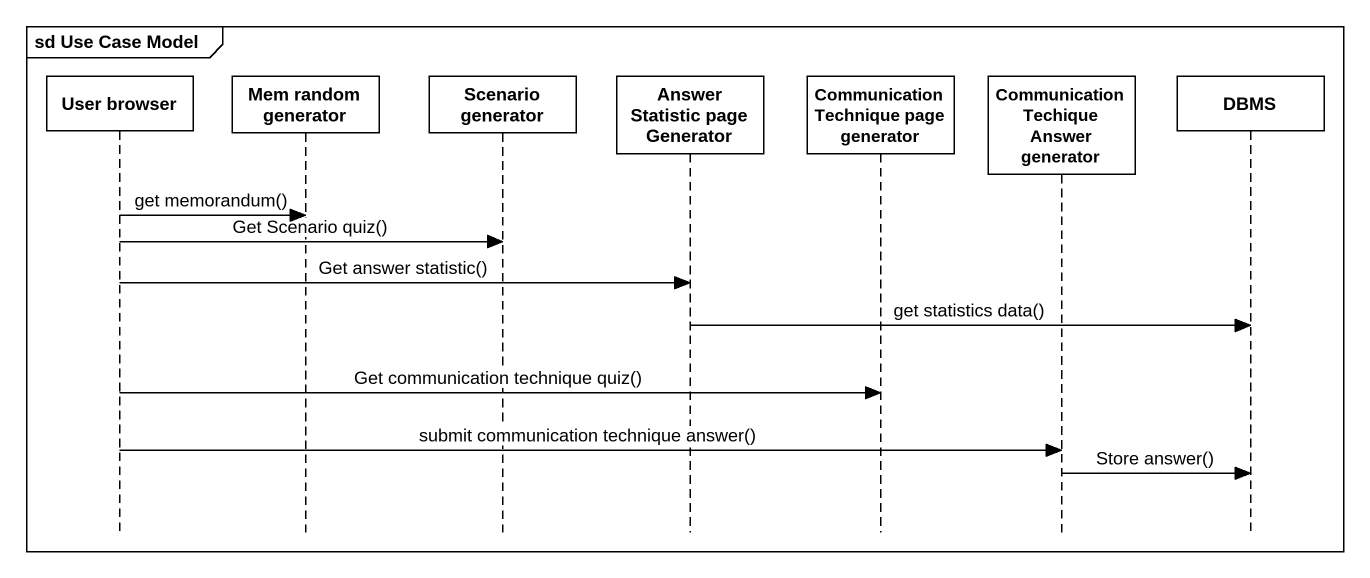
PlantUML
@startuml
mainframe sd Use Case Model
hide footbox
participant "User browser" as User_browser
participant "Mem random generator" as Mem_random_generator
participant "Scenario generator" as Scenario_generator
participant "Answer Statistic page Generator" as Answer_Statistic_page
participant "Communication Technique page generator" as Communication_Technique
participant "Communication Techique Answer generator" as Communication_Techique
participant DBMS

User_browser -> Mem_random_generator : get memorandum()
User_browser -> Scenario_generator : Get Scenario quiz()
User_browser -> Answer_Statistic_page : Get answer statistic()
Answer_Statistic_page -> DBMS : get statistics data()
User_browser -> Communication_Technique : Get communication technique quiz()
User_browser -> Communication_Techique : submit communication technique answer()
Communication_Techique -> DBMS : Store answer()
@enduml
